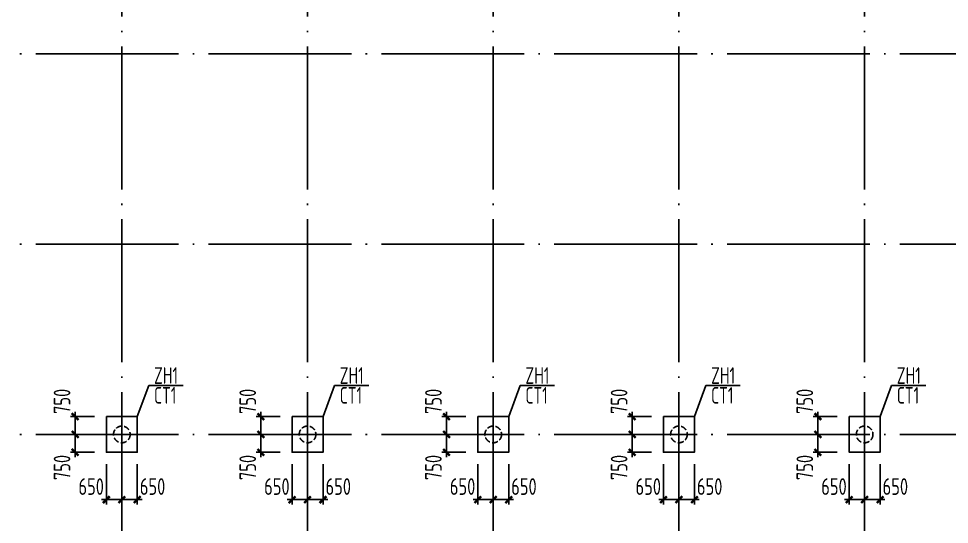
# Model space of a CAD drawing. Extents: x -2746917 to -971774, y -3334247 to -3250358.
# Drawn here: x -2413781 to -2394233, y -3295429 to -3284801 of the extents above; entities that cross this region are included whole.
import ezdxf

# ---------------------------------------------------------------- set-up
doc = ezdxf.new("R2010")
doc.units = 0
doc.header["$LTSCALE"] = 1000
doc.header["$MEASUREMENT"] = 0
doc.header["$PDMODE"] = 35
doc.linetypes.add('DASH', pattern=[0.35, 0.25, -0.1])
doc.linetypes.add('DOTE', pattern=[2.42, 2, -0.2, 0.02, -0.2])
doc.layers.get('0').update_dxf_attribs({"linetype": 'CONTINUOUS'})
doc.layers.get('Defpoints').update_dxf_attribs({"linetype": 'CONTINUOUS'})
for name, color, linetype in [('AXIS', 253, 'DOTE'), ('COLU', 7, 'CONTINUOUS'), ('DIM', 3, 'CONTINUOUS'), ('NUM', 7, 'CONTINUOUS'), ('REIN', 1, 'CONTINUOUS'), ('TEXT', 7, 'CONTINUOUS'), ('桩基础', 7, 'CONTINUOUS')]:
    doc.layers.add(name, color=color, linetype=linetype)
doc.styles.add('TSSD_Dimension', font='tssdeng.shx', dxfattribs={"width": 0.75, "bigfont": 'Hztxt.shx'})
doc.styles.add('TSSD_Rein', font='Tssdeng.shx', dxfattribs={"width": 0.75, "bigfont": 'hztxt.shx'})
doc.dimstyles.new('TSSD_200_100', dxfattribs={"dimtxt": 350, "dimasz": 100, "dimexe": 100, "dimexo": 250, "dimgap": 100, "dimtad": 1, "dimdec": 0, "dimlfac": 2, "dimzin": 0, "dimdsep": 46, "dimtxsty": 'TSSD_Dimension', "dimblk": 'ARCHTICK', "dimcen": 0, "dimdle": 100, "dimclrt": 7, "dimadec": 0, "dimazin": 0, "dimtfac": 1, "dimtdec": 0, "dimtix": 1, "dimtmove": 2, "dimatfit": 3, "dimfxl": 1, "dimtolj": 1, "dimtzin": 0, "dimarcsym": 0})

# ---------------------------------------------------------------- blocks, each defined once
blk = doc.blocks.new('A$C4DB71547')
at = {"layer": 'REIN', "color": 4, "const_width": 20}
for points in [[(-75, 10), (117, 10)], [(21, 106), (21, -86)]]:
    blk.add_lwpolyline(points, dxfattribs=at)
blk = doc.blocks.new('_ArchTick')
at = {"color": 0, "const_width": 0.5}
blk.add_lwpolyline([(-0.71, -0.71), (0.71, 0.71)], dxfattribs=at)
blk = doc.blocks.new('*D2460')
at = {"layer": 'Defpoints', "color": 0, "ltscale": 1.5}
for p in [(-2411938, -3293914), (-2411613, -3293914), (-2411613, -3294909)]:
    blk.add_point(p, dxfattribs=at)
at = {"layer": 'DIM', "color": 0, "lineweight": -2, "ltscale": 1.5}
for p, q in [((-2411938, -3294164), (-2411938, -3295009)), ((-2411613, -3294164), (-2411613, -3295009)), ((-2412038, -3294909), (-2411513, -3294909))]:
    blk.add_line(p, q, dxfattribs=at)
at = {"layer": 'DIM', "color": 0, "lineweight": -2, "ltscale": 1.5, "xscale": 100, "yscale": 100, "zscale": 100, "rotation": 180}
blk.add_blockref('_ArchTick', (-2411938, -3294909), dxfattribs=at)
at = {"layer": 'DIM', "color": 0, "lineweight": -2, "ltscale": 1.5, "xscale": 100, "yscale": 100, "zscale": 100}
blk.add_blockref('_ArchTick', (-2411613, -3294909), dxfattribs=at)
at = {"layer": 'DIM', "color": 7, "ltscale": 1.5, "insert": (-2412257, -3294634), "char_height": 350, "attachment_point": 5, "style": 'TSSD_Dimension'}
blk.add_mtext('\\A1;650', dxfattribs=at)
blk = doc.blocks.new('*D2461')
at = {"layer": 'Defpoints', "color": 0, "ltscale": 1.5}
for p in [(-2411613, -3293914), (-2411288, -3293914), (-2411288, -3294909)]:
    blk.add_point(p, dxfattribs=at)
at = {"layer": 'DIM', "color": 0, "lineweight": -2, "ltscale": 1.5}
for p, q in [((-2411613, -3294164), (-2411613, -3295009)), ((-2411288, -3294164), (-2411288, -3295009)), ((-2411713, -3294909), (-2411188, -3294909))]:
    blk.add_line(p, q, dxfattribs=at)
at = {"layer": 'DIM', "color": 0, "lineweight": -2, "ltscale": 1.5, "xscale": 100, "yscale": 100, "zscale": 100, "rotation": 180}
blk.add_blockref('_ArchTick', (-2411613, -3294909), dxfattribs=at)
at = {"layer": 'DIM', "color": 0, "lineweight": -2, "ltscale": 1.5, "xscale": 100, "yscale": 100, "zscale": 100}
blk.add_blockref('_ArchTick', (-2411288, -3294909), dxfattribs=at)
at = {"layer": 'DIM', "color": 7, "ltscale": 1.5, "insert": (-2410968, -3294634), "char_height": 350, "attachment_point": 5, "style": 'TSSD_Dimension'}
blk.add_mtext('\\A1;650', dxfattribs=at)
blk = doc.blocks.new('*D2462')
at = {"layer": 'Defpoints', "color": 0, "ltscale": 1.5}
for p in [(-2412594, -3293539), (-2411938, -3293539), (-2411938, -3293914)]:
    blk.add_point(p, dxfattribs=at)
at = {"layer": 'DIM', "color": 0, "lineweight": -2, "ltscale": 1.5}
for p, q in [((-2412594, -3294014), (-2412594, -3293439)), ((-2412188, -3293539), (-2412694, -3293539)), ((-2412188, -3293914), (-2412694, -3293914))]:
    blk.add_line(p, q, dxfattribs=at)
at = {"layer": 'DIM', "color": 0, "lineweight": -2, "ltscale": 1.5, "xscale": 100, "yscale": 100, "zscale": 100}
for p, rotation in [((-2412594, -3293539), 90), ((-2412594, -3293914), 270)]:
    blk.add_blockref('_ArchTick', p, dxfattribs=dict(at, rotation=rotation))
at = {"layer": 'DIM', "color": 7, "ltscale": 1.5, "insert": (-2412869, -3294233), "char_height": 350, "attachment_point": 5, "rotation": 90, "style": 'TSSD_Dimension'}
blk.add_mtext('\\A1;750', dxfattribs=at)
blk = doc.blocks.new('*D2463')
at = {"layer": 'Defpoints', "color": 0, "ltscale": 1.5}
for p in [(-2412594, -3293164), (-2411938, -3293164), (-2411938, -3293539)]:
    blk.add_point(p, dxfattribs=at)
at = {"layer": 'DIM', "color": 0, "lineweight": -2, "ltscale": 1.5}
for p, q in [((-2412594, -3293639), (-2412594, -3293064)), ((-2412188, -3293164), (-2412694, -3293164)), ((-2412188, -3293539), (-2412694, -3293539))]:
    blk.add_line(p, q, dxfattribs=at)
at = {"layer": 'DIM', "color": 0, "lineweight": -2, "ltscale": 1.5, "xscale": 100, "yscale": 100, "zscale": 100}
for p, rotation in [((-2412594, -3293164), 90), ((-2412594, -3293539), 270)]:
    blk.add_blockref('_ArchTick', p, dxfattribs=dict(at, rotation=rotation))
at = {"layer": 'DIM', "color": 7, "ltscale": 1.5, "insert": (-2412869, -3292844), "char_height": 350, "attachment_point": 5, "rotation": 90, "style": 'TSSD_Dimension'}
blk.add_mtext('\\A1;750', dxfattribs=at)
blk = doc.blocks.new('*D2474')
at = {"layer": 'Defpoints', "color": 0, "ltscale": 1.5}
for p in [(-2408038, -3293914), (-2407713, -3293914), (-2407713, -3294909)]:
    blk.add_point(p, dxfattribs=at)
at = {"layer": 'DIM', "color": 0, "lineweight": -2, "ltscale": 1.5}
for p, q in [((-2408038, -3294164), (-2408038, -3295009)), ((-2407713, -3294164), (-2407713, -3295009)), ((-2408138, -3294909), (-2407613, -3294909))]:
    blk.add_line(p, q, dxfattribs=at)
at = {"layer": 'DIM', "color": 0, "lineweight": -2, "ltscale": 1.5, "xscale": 100, "yscale": 100, "zscale": 100, "rotation": 180}
blk.add_blockref('_ArchTick', (-2408038, -3294909), dxfattribs=at)
at = {"layer": 'DIM', "color": 0, "lineweight": -2, "ltscale": 1.5, "xscale": 100, "yscale": 100, "zscale": 100}
blk.add_blockref('_ArchTick', (-2407713, -3294909), dxfattribs=at)
at = {"layer": 'DIM', "color": 7, "ltscale": 1.5, "insert": (-2408357, -3294634), "char_height": 350, "attachment_point": 5, "style": 'TSSD_Dimension'}
blk.add_mtext('\\A1;650', dxfattribs=at)
blk = doc.blocks.new('*D2475')
at = {"layer": 'Defpoints', "color": 0, "ltscale": 1.5}
for p in [(-2407713, -3293914), (-2407388, -3293914), (-2407388, -3294909)]:
    blk.add_point(p, dxfattribs=at)
at = {"layer": 'DIM', "color": 0, "lineweight": -2, "ltscale": 1.5}
for p, q in [((-2407713, -3294164), (-2407713, -3295009)), ((-2407388, -3294164), (-2407388, -3295009)), ((-2407813, -3294909), (-2407288, -3294909))]:
    blk.add_line(p, q, dxfattribs=at)
at = {"layer": 'DIM', "color": 0, "lineweight": -2, "ltscale": 1.5, "xscale": 100, "yscale": 100, "zscale": 100, "rotation": 180}
blk.add_blockref('_ArchTick', (-2407713, -3294909), dxfattribs=at)
at = {"layer": 'DIM', "color": 0, "lineweight": -2, "ltscale": 1.5, "xscale": 100, "yscale": 100, "zscale": 100}
blk.add_blockref('_ArchTick', (-2407388, -3294909), dxfattribs=at)
at = {"layer": 'DIM', "color": 7, "ltscale": 1.5, "insert": (-2407068, -3294634), "char_height": 350, "attachment_point": 5, "style": 'TSSD_Dimension'}
blk.add_mtext('\\A1;650', dxfattribs=at)
blk = doc.blocks.new('*D2476')
at = {"layer": 'Defpoints', "color": 0, "ltscale": 1.5}
for p in [(-2408694, -3293539), (-2408038, -3293539), (-2408038, -3293914)]:
    blk.add_point(p, dxfattribs=at)
at = {"layer": 'DIM', "color": 0, "lineweight": -2, "ltscale": 1.5}
for p, q in [((-2408694, -3294014), (-2408694, -3293439)), ((-2408288, -3293539), (-2408794, -3293539)), ((-2408288, -3293914), (-2408794, -3293914))]:
    blk.add_line(p, q, dxfattribs=at)
at = {"layer": 'DIM', "color": 0, "lineweight": -2, "ltscale": 1.5, "xscale": 100, "yscale": 100, "zscale": 100}
for p, rotation in [((-2408694, -3293539), 90), ((-2408694, -3293914), 270)]:
    blk.add_blockref('_ArchTick', p, dxfattribs=dict(at, rotation=rotation))
at = {"layer": 'DIM', "color": 7, "ltscale": 1.5, "insert": (-2408969, -3294233), "char_height": 350, "attachment_point": 5, "rotation": 90, "style": 'TSSD_Dimension'}
blk.add_mtext('\\A1;750', dxfattribs=at)
blk = doc.blocks.new('*D2477')
at = {"layer": 'Defpoints', "color": 0, "ltscale": 1.5}
for p in [(-2408694, -3293164), (-2408038, -3293164), (-2408038, -3293539)]:
    blk.add_point(p, dxfattribs=at)
at = {"layer": 'DIM', "color": 0, "lineweight": -2, "ltscale": 1.5}
for p, q in [((-2408694, -3293639), (-2408694, -3293064)), ((-2408288, -3293164), (-2408794, -3293164)), ((-2408288, -3293539), (-2408794, -3293539))]:
    blk.add_line(p, q, dxfattribs=at)
at = {"layer": 'DIM', "color": 0, "lineweight": -2, "ltscale": 1.5, "xscale": 100, "yscale": 100, "zscale": 100}
for p, rotation in [((-2408694, -3293164), 90), ((-2408694, -3293539), 270)]:
    blk.add_blockref('_ArchTick', p, dxfattribs=dict(at, rotation=rotation))
at = {"layer": 'DIM', "color": 7, "ltscale": 1.5, "insert": (-2408969, -3292844), "char_height": 350, "attachment_point": 5, "rotation": 90, "style": 'TSSD_Dimension'}
blk.add_mtext('\\A1;750', dxfattribs=at)
blk = doc.blocks.new('*D2488')
at = {"layer": 'Defpoints', "color": 0, "ltscale": 1.5}
for p in [(-2404138, -3293914), (-2403813, -3293914), (-2403813, -3294909)]:
    blk.add_point(p, dxfattribs=at)
at = {"layer": 'DIM', "color": 0, "lineweight": -2, "ltscale": 1.5}
for p, q in [((-2404138, -3294164), (-2404138, -3295009)), ((-2403813, -3294164), (-2403813, -3295009)), ((-2404238, -3294909), (-2403713, -3294909))]:
    blk.add_line(p, q, dxfattribs=at)
at = {"layer": 'DIM', "color": 0, "lineweight": -2, "ltscale": 1.5, "xscale": 100, "yscale": 100, "zscale": 100, "rotation": 180}
blk.add_blockref('_ArchTick', (-2404138, -3294909), dxfattribs=at)
at = {"layer": 'DIM', "color": 0, "lineweight": -2, "ltscale": 1.5, "xscale": 100, "yscale": 100, "zscale": 100}
blk.add_blockref('_ArchTick', (-2403813, -3294909), dxfattribs=at)
at = {"layer": 'DIM', "color": 7, "ltscale": 1.5, "insert": (-2404457, -3294634), "char_height": 350, "attachment_point": 5, "style": 'TSSD_Dimension'}
blk.add_mtext('\\A1;650', dxfattribs=at)
blk = doc.blocks.new('*D2489')
at = {"layer": 'Defpoints', "color": 0, "ltscale": 1.5}
for p in [(-2403813, -3293914), (-2403488, -3293914), (-2403488, -3294909)]:
    blk.add_point(p, dxfattribs=at)
at = {"layer": 'DIM', "color": 0, "lineweight": -2, "ltscale": 1.5}
for p, q in [((-2403813, -3294164), (-2403813, -3295009)), ((-2403488, -3294164), (-2403488, -3295009)), ((-2403913, -3294909), (-2403388, -3294909))]:
    blk.add_line(p, q, dxfattribs=at)
at = {"layer": 'DIM', "color": 0, "lineweight": -2, "ltscale": 1.5, "xscale": 100, "yscale": 100, "zscale": 100, "rotation": 180}
blk.add_blockref('_ArchTick', (-2403813, -3294909), dxfattribs=at)
at = {"layer": 'DIM', "color": 0, "lineweight": -2, "ltscale": 1.5, "xscale": 100, "yscale": 100, "zscale": 100}
blk.add_blockref('_ArchTick', (-2403488, -3294909), dxfattribs=at)
at = {"layer": 'DIM', "color": 7, "ltscale": 1.5, "insert": (-2403168, -3294634), "char_height": 350, "attachment_point": 5, "style": 'TSSD_Dimension'}
blk.add_mtext('\\A1;650', dxfattribs=at)
blk = doc.blocks.new('*D2490')
at = {"layer": 'Defpoints', "color": 0, "ltscale": 1.5}
for p in [(-2404794, -3293539), (-2404138, -3293539), (-2404138, -3293914)]:
    blk.add_point(p, dxfattribs=at)
at = {"layer": 'DIM', "color": 0, "lineweight": -2, "ltscale": 1.5}
for p, q in [((-2404794, -3294014), (-2404794, -3293439)), ((-2404388, -3293539), (-2404894, -3293539)), ((-2404388, -3293914), (-2404894, -3293914))]:
    blk.add_line(p, q, dxfattribs=at)
at = {"layer": 'DIM', "color": 0, "lineweight": -2, "ltscale": 1.5, "xscale": 100, "yscale": 100, "zscale": 100}
for p, rotation in [((-2404794, -3293539), 90), ((-2404794, -3293914), 270)]:
    blk.add_blockref('_ArchTick', p, dxfattribs=dict(at, rotation=rotation))
at = {"layer": 'DIM', "color": 7, "ltscale": 1.5, "insert": (-2405069, -3294233), "char_height": 350, "attachment_point": 5, "rotation": 90, "style": 'TSSD_Dimension'}
blk.add_mtext('\\A1;750', dxfattribs=at)
blk = doc.blocks.new('*D2491')
at = {"layer": 'Defpoints', "color": 0, "ltscale": 1.5}
for p in [(-2404794, -3293164), (-2404138, -3293164), (-2404138, -3293539)]:
    blk.add_point(p, dxfattribs=at)
at = {"layer": 'DIM', "color": 0, "lineweight": -2, "ltscale": 1.5}
for p, q in [((-2404794, -3293639), (-2404794, -3293064)), ((-2404388, -3293164), (-2404894, -3293164)), ((-2404388, -3293539), (-2404894, -3293539))]:
    blk.add_line(p, q, dxfattribs=at)
at = {"layer": 'DIM', "color": 0, "lineweight": -2, "ltscale": 1.5, "xscale": 100, "yscale": 100, "zscale": 100}
for p, rotation in [((-2404794, -3293164), 90), ((-2404794, -3293539), 270)]:
    blk.add_blockref('_ArchTick', p, dxfattribs=dict(at, rotation=rotation))
at = {"layer": 'DIM', "color": 7, "ltscale": 1.5, "insert": (-2405069, -3292844), "char_height": 350, "attachment_point": 5, "rotation": 90, "style": 'TSSD_Dimension'}
blk.add_mtext('\\A1;750', dxfattribs=at)
blk = doc.blocks.new('*D2502')
at = {"layer": 'Defpoints', "color": 0, "ltscale": 1.5}
for p in [(-2400238, -3293914), (-2399913, -3293914), (-2399913, -3294909)]:
    blk.add_point(p, dxfattribs=at)
at = {"layer": 'DIM', "color": 0, "lineweight": -2, "ltscale": 1.5}
for p, q in [((-2400238, -3294164), (-2400238, -3295009)), ((-2399913, -3294164), (-2399913, -3295009)), ((-2400338, -3294909), (-2399813, -3294909))]:
    blk.add_line(p, q, dxfattribs=at)
at = {"layer": 'DIM', "color": 0, "lineweight": -2, "ltscale": 1.5, "xscale": 100, "yscale": 100, "zscale": 100, "rotation": 180}
blk.add_blockref('_ArchTick', (-2400238, -3294909), dxfattribs=at)
at = {"layer": 'DIM', "color": 0, "lineweight": -2, "ltscale": 1.5, "xscale": 100, "yscale": 100, "zscale": 100}
blk.add_blockref('_ArchTick', (-2399913, -3294909), dxfattribs=at)
at = {"layer": 'DIM', "color": 7, "ltscale": 1.5, "insert": (-2400557, -3294634), "char_height": 350, "attachment_point": 5, "style": 'TSSD_Dimension'}
blk.add_mtext('\\A1;650', dxfattribs=at)
blk = doc.blocks.new('*D2503')
at = {"layer": 'Defpoints', "color": 0, "ltscale": 1.5}
for p in [(-2399913, -3293914), (-2399588, -3293914), (-2399588, -3294909)]:
    blk.add_point(p, dxfattribs=at)
at = {"layer": 'DIM', "color": 0, "lineweight": -2, "ltscale": 1.5}
for p, q in [((-2399913, -3294164), (-2399913, -3295009)), ((-2399588, -3294164), (-2399588, -3295009)), ((-2400013, -3294909), (-2399488, -3294909))]:
    blk.add_line(p, q, dxfattribs=at)
at = {"layer": 'DIM', "color": 0, "lineweight": -2, "ltscale": 1.5, "xscale": 100, "yscale": 100, "zscale": 100, "rotation": 180}
blk.add_blockref('_ArchTick', (-2399913, -3294909), dxfattribs=at)
at = {"layer": 'DIM', "color": 0, "lineweight": -2, "ltscale": 1.5, "xscale": 100, "yscale": 100, "zscale": 100}
blk.add_blockref('_ArchTick', (-2399588, -3294909), dxfattribs=at)
at = {"layer": 'DIM', "color": 7, "ltscale": 1.5, "insert": (-2399268, -3294634), "char_height": 350, "attachment_point": 5, "style": 'TSSD_Dimension'}
blk.add_mtext('\\A1;650', dxfattribs=at)
blk = doc.blocks.new('*D2504')
at = {"layer": 'Defpoints', "color": 0, "ltscale": 1.5}
for p in [(-2400894, -3293539), (-2400238, -3293539), (-2400238, -3293914)]:
    blk.add_point(p, dxfattribs=at)
at = {"layer": 'DIM', "color": 0, "lineweight": -2, "ltscale": 1.5}
for p, q in [((-2400894, -3294014), (-2400894, -3293439)), ((-2400488, -3293539), (-2400994, -3293539)), ((-2400488, -3293914), (-2400994, -3293914))]:
    blk.add_line(p, q, dxfattribs=at)
at = {"layer": 'DIM', "color": 0, "lineweight": -2, "ltscale": 1.5, "xscale": 100, "yscale": 100, "zscale": 100}
for p, rotation in [((-2400894, -3293539), 90), ((-2400894, -3293914), 270)]:
    blk.add_blockref('_ArchTick', p, dxfattribs=dict(at, rotation=rotation))
at = {"layer": 'DIM', "color": 7, "ltscale": 1.5, "insert": (-2401169, -3294233), "char_height": 350, "attachment_point": 5, "rotation": 90, "style": 'TSSD_Dimension'}
blk.add_mtext('\\A1;750', dxfattribs=at)
blk = doc.blocks.new('*D2505')
at = {"layer": 'Defpoints', "color": 0, "ltscale": 1.5}
for p in [(-2400894, -3293164), (-2400238, -3293164), (-2400238, -3293539)]:
    blk.add_point(p, dxfattribs=at)
at = {"layer": 'DIM', "color": 0, "lineweight": -2, "ltscale": 1.5}
for p, q in [((-2400894, -3293639), (-2400894, -3293064)), ((-2400488, -3293164), (-2400994, -3293164)), ((-2400488, -3293539), (-2400994, -3293539))]:
    blk.add_line(p, q, dxfattribs=at)
at = {"layer": 'DIM', "color": 0, "lineweight": -2, "ltscale": 1.5, "xscale": 100, "yscale": 100, "zscale": 100}
for p, rotation in [((-2400894, -3293164), 90), ((-2400894, -3293539), 270)]:
    blk.add_blockref('_ArchTick', p, dxfattribs=dict(at, rotation=rotation))
at = {"layer": 'DIM', "color": 7, "ltscale": 1.5, "insert": (-2401169, -3292844), "char_height": 350, "attachment_point": 5, "rotation": 90, "style": 'TSSD_Dimension'}
blk.add_mtext('\\A1;750', dxfattribs=at)
blk = doc.blocks.new('*D2516')
at = {"layer": 'Defpoints', "color": 0, "ltscale": 1.5}
for p in [(-2396338, -3293914), (-2396013, -3293914), (-2396013, -3294909)]:
    blk.add_point(p, dxfattribs=at)
at = {"layer": 'DIM', "color": 0, "lineweight": -2, "ltscale": 1.5}
for p, q in [((-2396338, -3294164), (-2396338, -3295009)), ((-2396013, -3294164), (-2396013, -3295009)), ((-2396438, -3294909), (-2395913, -3294909))]:
    blk.add_line(p, q, dxfattribs=at)
at = {"layer": 'DIM', "color": 0, "lineweight": -2, "ltscale": 1.5, "xscale": 100, "yscale": 100, "zscale": 100, "rotation": 180}
blk.add_blockref('_ArchTick', (-2396338, -3294909), dxfattribs=at)
at = {"layer": 'DIM', "color": 0, "lineweight": -2, "ltscale": 1.5, "xscale": 100, "yscale": 100, "zscale": 100}
blk.add_blockref('_ArchTick', (-2396013, -3294909), dxfattribs=at)
at = {"layer": 'DIM', "color": 7, "ltscale": 1.5, "insert": (-2396657, -3294634), "char_height": 350, "attachment_point": 5, "style": 'TSSD_Dimension'}
blk.add_mtext('\\A1;650', dxfattribs=at)
blk = doc.blocks.new('*D2517')
at = {"layer": 'Defpoints', "color": 0, "ltscale": 1.5}
for p in [(-2396013, -3293914), (-2395688, -3293914), (-2395688, -3294909)]:
    blk.add_point(p, dxfattribs=at)
at = {"layer": 'DIM', "color": 0, "lineweight": -2, "ltscale": 1.5}
for p, q in [((-2396013, -3294164), (-2396013, -3295009)), ((-2395688, -3294164), (-2395688, -3295009)), ((-2396113, -3294909), (-2395588, -3294909))]:
    blk.add_line(p, q, dxfattribs=at)
at = {"layer": 'DIM', "color": 0, "lineweight": -2, "ltscale": 1.5, "xscale": 100, "yscale": 100, "zscale": 100, "rotation": 180}
blk.add_blockref('_ArchTick', (-2396013, -3294909), dxfattribs=at)
at = {"layer": 'DIM', "color": 0, "lineweight": -2, "ltscale": 1.5, "xscale": 100, "yscale": 100, "zscale": 100}
blk.add_blockref('_ArchTick', (-2395688, -3294909), dxfattribs=at)
at = {"layer": 'DIM', "color": 7, "ltscale": 1.5, "insert": (-2395368, -3294634), "char_height": 350, "attachment_point": 5, "style": 'TSSD_Dimension'}
blk.add_mtext('\\A1;650', dxfattribs=at)
blk = doc.blocks.new('*D2518')
at = {"layer": 'Defpoints', "color": 0, "ltscale": 1.5}
for p in [(-2396994, -3293539), (-2396338, -3293539), (-2396338, -3293914)]:
    blk.add_point(p, dxfattribs=at)
at = {"layer": 'DIM', "color": 0, "lineweight": -2, "ltscale": 1.5}
for p, q in [((-2396994, -3294014), (-2396994, -3293439)), ((-2396588, -3293539), (-2397094, -3293539)), ((-2396588, -3293914), (-2397094, -3293914))]:
    blk.add_line(p, q, dxfattribs=at)
at = {"layer": 'DIM', "color": 0, "lineweight": -2, "ltscale": 1.5, "xscale": 100, "yscale": 100, "zscale": 100}
for p, rotation in [((-2396994, -3293539), 90), ((-2396994, -3293914), 270)]:
    blk.add_blockref('_ArchTick', p, dxfattribs=dict(at, rotation=rotation))
at = {"layer": 'DIM', "color": 7, "ltscale": 1.5, "insert": (-2397269, -3294233), "char_height": 350, "attachment_point": 5, "rotation": 90, "style": 'TSSD_Dimension'}
blk.add_mtext('\\A1;750', dxfattribs=at)
blk = doc.blocks.new('*D2519')
at = {"layer": 'Defpoints', "color": 0, "ltscale": 1.5}
for p in [(-2396994, -3293164), (-2396338, -3293164), (-2396338, -3293539)]:
    blk.add_point(p, dxfattribs=at)
at = {"layer": 'DIM', "color": 0, "lineweight": -2, "ltscale": 1.5}
for p, q in [((-2396994, -3293639), (-2396994, -3293064)), ((-2396588, -3293164), (-2397094, -3293164)), ((-2396588, -3293539), (-2397094, -3293539))]:
    blk.add_line(p, q, dxfattribs=at)
at = {"layer": 'DIM', "color": 0, "lineweight": -2, "ltscale": 1.5, "xscale": 100, "yscale": 100, "zscale": 100}
for p, rotation in [((-2396994, -3293164), 90), ((-2396994, -3293539), 270)]:
    blk.add_blockref('_ArchTick', p, dxfattribs=dict(at, rotation=rotation))
at = {"layer": 'DIM', "color": 7, "ltscale": 1.5, "insert": (-2397269, -3292844), "char_height": 350, "attachment_point": 5, "rotation": 90, "style": 'TSSD_Dimension'}
blk.add_mtext('\\A1;750', dxfattribs=at)

msp = doc.modelspace()

# ---------------------------------------------------------------- linework, layer by layer
at = {"layer": 'AXIS', "ltscale": 1.5}
for p, q in [((-2411612.72, -3306538.58), (-2411612.72, -3280538.58)), ((-2407712.72, -3306538.58), (-2407712.72, -3280538.58)), ((-2403812.72, -3306538.58), (-2403812.72, -3280538.58)), ((-2399912.72, -3306538.58), (-2399912.72, -3280538.58)), ((-2396012.72, -3306538.58), (-2396012.72, -3280538.58)), ((-2424312.72, -3285538.58), (-2379412.72, -3285538.58)), ((-2424312.72, -3289538.58), (-2379412.72, -3289538.58)), ((-2424312.72, -3293538.58), (-2379412.72, -3293538.58))]:
    msp.add_line(p, q, dxfattribs=at)
at = {"layer": 'COLU'}
for points in [[(-2411937.72, -3293163.58), (-2411287.72, -3293163.58), (-2411287.72, -3293913.58), (-2411937.72, -3293913.58)], [(-2408037.72, -3293163.58), (-2407387.72, -3293163.58), (-2407387.72, -3293913.58), (-2408037.72, -3293913.58)], [(-2404137.72, -3293163.58), (-2403487.72, -3293163.58), (-2403487.72, -3293913.58), (-2404137.72, -3293913.58)], [(-2400237.72, -3293163.58), (-2399587.72, -3293163.58), (-2399587.72, -3293913.58), (-2400237.72, -3293913.58)], [(-2396337.72, -3293163.58), (-2395687.72, -3293163.58), (-2395687.72, -3293913.58), (-2396337.72, -3293913.58)]]:
    msp.add_lwpolyline(points, close=True, dxfattribs=at)
at = {"layer": 'NUM'}
for p, q in [((-2411287.72, -3293163.58), (-2411047.93, -3292513.93)), ((-2411047.93, -3292513.93), (-2410326.17, -3292513.93)), ((-2407387.72, -3293163.58), (-2407147.93, -3292513.93)), ((-2407147.93, -3292513.93), (-2406426.17, -3292513.93)), ((-2403487.72, -3293163.58), (-2403247.93, -3292513.93)), ((-2403247.93, -3292513.93), (-2402526.17, -3292513.93)), ((-2399587.72, -3293163.58), (-2399347.93, -3292513.93)), ((-2399347.93, -3292513.93), (-2398626.17, -3292513.93)), ((-2395687.72, -3293163.58), (-2395447.93, -3292513.93)), ((-2395447.93, -3292513.93), (-2394726.17, -3292513.93))]:
    msp.add_line(p, q, dxfattribs=at)
at = {"layer": '桩基础', "linetype": 'DASH', "ltscale": 0.5}
for centre in [(-2411612.72, -3293538.58), (-2407712.72, -3293538.58), (-2403812.72, -3293538.58), (-2399912.72, -3293538.58), (-2396012.72, -3293538.58)]:
    msp.add_circle(centre, 175, dxfattribs=at)

# ---------------------------------------------------------------- block references
at = {"layer": 'COLU', "ltscale": 1.5}
for p in [(-2411633.63, -3293548.93), (-2407733.63, -3293548.93), (-2403833.63, -3293548.93), (-2399933.63, -3293548.93), (-2396033.63, -3293548.93)]:
    msp.add_blockref('A$C4DB71547', p, dxfattribs=at)

# ---------------------------------------------------------------- texts
at = {"layer": 'TEXT', "lineweight": 5, "style": 'TSSD_Rein', "width": 0.7}
for s, p in [('ZH1', (-2410937.04, -3292475.58)), ('ZH1', (-2407037.04, -3292475.58)), ('ZH1', (-2403137.04, -3292475.58)), ('ZH1', (-2399237.04, -3292475.58)), ('ZH1', (-2395337.04, -3292475.58)), ('CT1', (-2410937.04, -3292891.92)), ('CT1', (-2407037.04, -3292891.92)), ('CT1', (-2403137.04, -3292891.92)), ('CT1', (-2399237.04, -3292891.92)), ('CT1', (-2395337.04, -3292891.92))]:
    msp.add_text(s, height=350, dxfattribs=at).set_placement(p)

# ---------------------------------------------------------------- dimensions: what is measured, and where the dimension line sits
at = {"layer": 'DIM', "ltscale": 1.5}
for base, p1, p2, picture, middle in [((-2412593.64, -3293163.58), (-2411937.72, -3293538.58), (-2411937.72, -3293163.58), '*D2463', (-2412868.64, -3292844.32)), ((-2408693.64, -3293163.58), (-2408037.72, -3293538.58), (-2408037.72, -3293163.58), '*D2477', (-2408968.64, -3292844.32)), ((-2404793.64, -3293163.58), (-2404137.72, -3293538.58), (-2404137.72, -3293163.58), '*D2491', (-2405068.64, -3292844.32)), ((-2400893.64, -3293163.58), (-2400237.72, -3293538.58), (-2400237.72, -3293163.58), '*D2505', (-2401168.64, -3292844.32)), ((-2396993.64, -3293163.58), (-2396337.72, -3293538.58), (-2396337.72, -3293163.58), '*D2519', (-2397268.64, -3292844.32)), ((-2412593.64, -3293538.58), (-2411937.72, -3293913.58), (-2411937.72, -3293538.58), '*D2462', (-2412868.64, -3294232.85)), ((-2408693.64, -3293538.58), (-2408037.72, -3293913.58), (-2408037.72, -3293538.58), '*D2476', (-2408968.64, -3294232.85)), ((-2404793.64, -3293538.58), (-2404137.72, -3293913.58), (-2404137.72, -3293538.58), '*D2490', (-2405068.64, -3294232.85)), ((-2400893.64, -3293538.58), (-2400237.72, -3293913.58), (-2400237.72, -3293538.58), '*D2504', (-2401168.64, -3294232.85)), ((-2396993.64, -3293538.58), (-2396337.72, -3293913.58), (-2396337.72, -3293538.58), '*D2518', (-2397268.64, -3294232.85))]:
    dim = msp.add_linear_dim(base=base, p1=p1, p2=p2, angle=90, dimstyle='TSSD_200_100', dxfattribs=at)
    dim.commit()
    dim.dimension.update_dxf_attribs({"geometry": picture, "text_midpoint": middle, "dimtype": 160})
for base, p1, p2, picture, middle in [((-2411612.72, -3294909.1), (-2411937.72, -3293913.58), (-2411612.72, -3293913.58), '*D2460', (-2412256.99, -3294634.1)), ((-2411287.72, -3294909.1), (-2411612.72, -3293913.58), (-2411287.72, -3293913.58), '*D2461', (-2410968.46, -3294634.1)), ((-2407712.72, -3294909.1), (-2408037.72, -3293913.58), (-2407712.72, -3293913.58), '*D2474', (-2408356.99, -3294634.1)), ((-2407387.72, -3294909.1), (-2407712.72, -3293913.58), (-2407387.72, -3293913.58), '*D2475', (-2407068.46, -3294634.1)), ((-2403812.72, -3294909.1), (-2404137.72, -3293913.58), (-2403812.72, -3293913.58), '*D2488', (-2404456.99, -3294634.1)), ((-2403487.72, -3294909.1), (-2403812.72, -3293913.58), (-2403487.72, -3293913.58), '*D2489', (-2403168.46, -3294634.1)), ((-2399912.72, -3294909.1), (-2400237.72, -3293913.58), (-2399912.72, -3293913.58), '*D2502', (-2400556.99, -3294634.1)), ((-2399587.72, -3294909.1), (-2399912.72, -3293913.58), (-2399587.72, -3293913.58), '*D2503', (-2399268.46, -3294634.1)), ((-2396012.72, -3294909.1), (-2396337.72, -3293913.58), (-2396012.72, -3293913.58), '*D2516', (-2396656.99, -3294634.1)), ((-2395687.72, -3294909.1), (-2396012.72, -3293913.58), (-2395687.72, -3293913.58), '*D2517', (-2395368.46, -3294634.1))]:
    dim = msp.add_linear_dim(base=base, p1=p1, p2=p2, dimstyle='TSSD_200_100', dxfattribs=at)
    dim.commit()
    dim.dimension.update_dxf_attribs({"geometry": picture, "text_midpoint": middle, "dimtype": 160})

doc.saveas('drawing.dxf')
